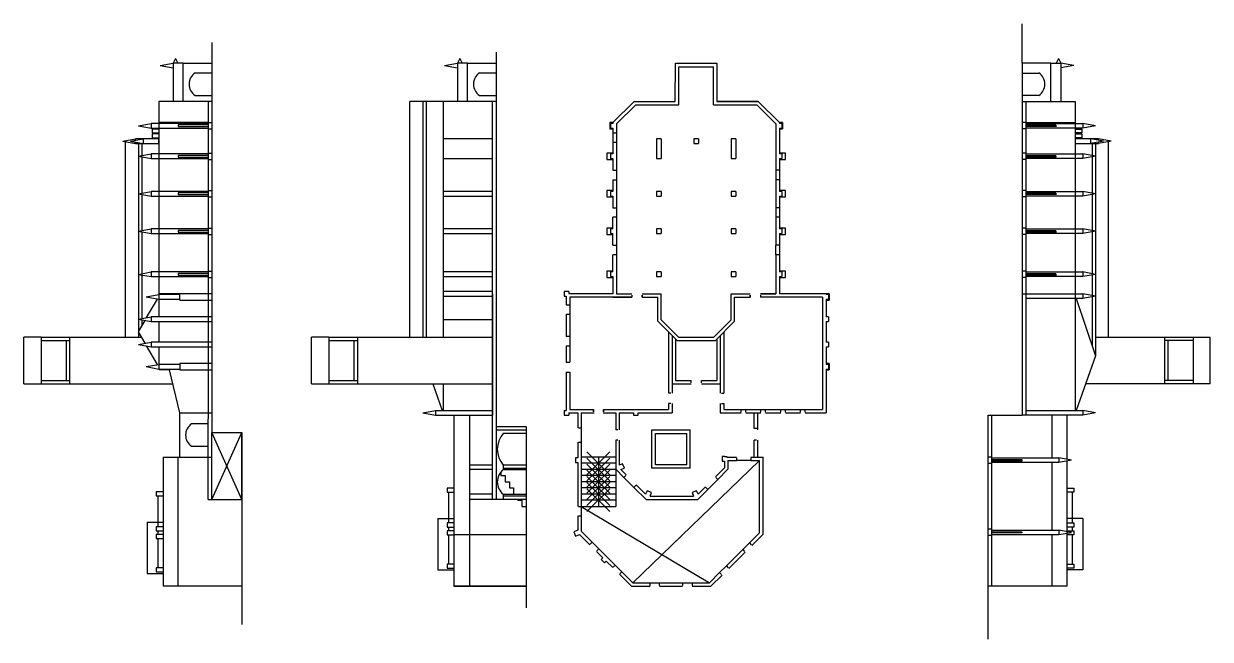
# Model space of a CAD drawing. Header units: millimetres. Extents: x 1971 to 2201, y 2633 to 3071.
# Drawn here: x 2044.6 to 2148, y 2867.6 to 2921.2 of the extents above; entities that cross this region are included whole.
import ezdxf

# ---------------------------------------------------------------- set-up
doc = ezdxf.new("R2010")
doc.units = ezdxf.units.MM
doc.header["$PDMODE"] = 3
doc.layers.add('PrimerPlano', color=160, linetype='Continuous')
doc.layers.add('SegundoPlano', color=254, linetype='Continuous')

msp = doc.modelspace()

# ---------------------------------------------------------------- linework, layer by layer
at = {"layer": 'PrimerPlano'}
for p, q in [((2131.6, 2917.75), (2131.6, 2921.19)), ((2061.01, 2919.55), (2061.01, 2885.56)), ((2085.77, 2918.72), (2085.77, 2886.1)), ((2101.38, 2914.42), (2101.4, 2917.75)), ((2101.4, 2917.75), (2105, 2917.75)), ((2101.69, 2914.12), (2101.69, 2917.44)), ((2101.69, 2917.44), (2104.72, 2917.44)), ((2104.72, 2914.12), (2104.72, 2917.44)), ((2105, 2917.75), (2105, 2914.42)), ((2131.6, 2917.75), (2131.6, 2914.4)), ((2095.95, 2912.57), (2097.8, 2914.42)), ((2096.26, 2912.45), (2097.93, 2914.12)), ((2097.8, 2914.42), (2101.38, 2914.42)), ((2097.8, 2914.42), (2101.38, 2914.42)), ((2097.93, 2914.12), (2101.69, 2914.12)), ((2104.72, 2914.12), (2108.47, 2914.12)), ((2108.6, 2914.42), (2105, 2914.42)), ((2105.02, 2914.42), (2108.6, 2914.42)), ((2110.15, 2912.45), (2108.47, 2914.12)), ((2110.45, 2912.57), (2108.6, 2914.42)), ((2131.6, 2914.4), (2131.6, 2887.07)), ((2095.68, 2912.57), (2095.68, 2912.03)), ((2095.95, 2912.57), (2095.68, 2912.57)), ((2095.68, 2912.03), (2095.95, 2912.03)), ((2095.75, 2912.5), (2095.75, 2912.09)), ((2095.95, 2912.5), (2095.75, 2912.5)), ((2095.75, 2912.09), (2095.95, 2912.09)), ((2095.95, 2912.57), (2095.95, 2912.5)), ((2095.95, 2912.09), (2095.95, 2909.85)), ((2096.26, 2912.45), (2096.26, 2911.69)), ((2110.15, 2912.45), (2110.15, 2908.42)), ((2110.45, 2912.57), (2110.45, 2912.5)), ((2110.72, 2912.57), (2110.45, 2912.57)), ((2110.66, 2912.5), (2110.45, 2912.5)), ((2110.45, 2912.09), (2110.45, 2909.85)), ((2110.45, 2912.09), (2110.66, 2912.09)), ((2110.45, 2912.03), (2110.72, 2912.03)), ((2110.66, 2912.5), (2110.66, 2912.09)), ((2110.72, 2912.57), (2110.72, 2912.03)), ((2095.95, 2911.69), (2096.26, 2911.69)), ((2099.75, 2911.16), (2099.75, 2909.44)), ((2100.16, 2911.16), (2099.75, 2911.16)), ((2100.16, 2911.16), (2100.16, 2909.44)), ((2103, 2911.16), (2103, 2910.74)), ((2103.41, 2911.16), (2103, 2911.16)), ((2103.41, 2911.16), (2103.41, 2910.74)), ((2106.25, 2911.16), (2106.25, 2909.44)), ((2106.66, 2911.16), (2106.25, 2911.16)), ((2106.66, 2911.16), (2106.66, 2909.44)), ((2095.95, 2910.87), (2096.26, 2910.87)), ((2096.26, 2910.87), (2096.26, 2908.42)), ((2103, 2910.74), (2103.41, 2910.74)), ((2095.41, 2909.92), (2095.41, 2909.37)), ((2095.95, 2909.92), (2095.41, 2909.92)), ((2095.41, 2909.37), (2095.95, 2909.37)), ((2095.75, 2909.85), (2095.75, 2909.44)), ((2095.95, 2909.85), (2095.75, 2909.85)), ((2095.75, 2909.44), (2095.95, 2909.44)), ((2095.95, 2909.44), (2095.95, 2908.42)), ((2099.75, 2909.44), (2100.16, 2909.44)), ((2106.25, 2909.44), (2106.66, 2909.44)), ((2110.99, 2909.92), (2110.45, 2909.92)), ((2110.66, 2909.85), (2110.45, 2909.85)), ((2110.45, 2909.44), (2110.45, 2906.58)), ((2110.45, 2909.44), (2110.66, 2909.44)), ((2110.45, 2909.37), (2110.99, 2909.37)), ((2110.66, 2909.85), (2110.66, 2909.44)), ((2110.99, 2909.37), (2110.99, 2909.92)), ((2095.95, 2908.42), (2096.26, 2908.42)), ((2110.45, 2908.42), (2110.15, 2908.42)), ((2095.95, 2907.6), (2095.95, 2906.58)), ((2095.95, 2907.6), (2096.26, 2907.6)), ((2096.26, 2907.6), (2096.26, 2905.15)), ((2110.15, 2907.6), (2110.15, 2905.15)), ((2110.45, 2907.6), (2110.15, 2907.6)), ((2095.41, 2906.65), (2095.41, 2906.1)), ((2095.95, 2906.65), (2095.41, 2906.65)), ((2095.41, 2906.1), (2095.95, 2906.1)), ((2095.75, 2906.58), (2095.75, 2906.17)), ((2095.95, 2906.58), (2095.75, 2906.58)), ((2095.75, 2906.17), (2095.95, 2906.17)), ((2095.95, 2906.17), (2095.95, 2905.36)), ((2099.75, 2906.58), (2099.75, 2906.17)), ((2100.16, 2906.58), (2099.75, 2906.58)), ((2099.75, 2906.17), (2100.16, 2906.17)), ((2100.16, 2906.58), (2100.16, 2906.17)), ((2106.25, 2906.58), (2106.25, 2906.17)), ((2106.66, 2906.58), (2106.25, 2906.58)), ((2106.25, 2906.17), (2106.66, 2906.17)), ((2106.66, 2906.58), (2106.66, 2906.17)), ((2110.99, 2906.65), (2110.45, 2906.65)), ((2110.66, 2906.58), (2110.45, 2906.58)), ((2110.45, 2906.17), (2110.66, 2906.17)), ((2110.45, 2906.17), (2110.45, 2903.31)), ((2110.45, 2906.1), (2110.99, 2906.1)), ((2110.66, 2906.58), (2110.66, 2906.17)), ((2110.99, 2906.1), (2110.99, 2906.65)), ((2095.95, 2905.36), (2095.95, 2905.15)), ((2095.95, 2905.15), (2096.26, 2905.15)), ((2096.26, 2905.36), (2096.26, 2905.36)), ((2110.45, 2905.15), (2110.15, 2905.15)), ((2096.26, 2904.33), (2095.95, 2904.33)), ((2095.95, 2903.31), (2095.95, 2904.33)), ((2096.26, 2904.33), (2096.26, 2901.88)), ((2110.15, 2904.33), (2110.15, 2901.88)), ((2110.45, 2904.33), (2110.15, 2904.33)), ((2095.41, 2903.37), (2095.41, 2902.83)), ((2095.95, 2903.37), (2095.41, 2903.37)), ((2095.41, 2902.83), (2095.95, 2902.83)), ((2095.75, 2903.31), (2095.75, 2902.9)), ((2095.95, 2903.31), (2095.75, 2903.31)), ((2095.75, 2902.9), (2095.95, 2902.9)), ((2095.95, 2901.88), (2095.95, 2902.9)), ((2099.75, 2903.31), (2099.75, 2902.9)), ((2100.16, 2903.31), (2099.75, 2903.31)), ((2099.75, 2902.9), (2100.16, 2902.9)), ((2100.16, 2903.31), (2100.16, 2902.9)), ((2106.25, 2903.31), (2106.25, 2902.9)), ((2106.66, 2903.31), (2106.25, 2903.31)), ((2106.25, 2902.9), (2106.66, 2902.9)), ((2106.66, 2903.31), (2106.66, 2902.9)), ((2110.99, 2903.37), (2110.45, 2903.37)), ((2110.66, 2903.31), (2110.45, 2903.31)), ((2110.45, 2902.9), (2110.45, 2899.56)), ((2110.45, 2902.9), (2110.66, 2902.9)), ((2110.45, 2902.83), (2110.99, 2902.83)), ((2110.66, 2903.31), (2110.66, 2902.9)), ((2110.99, 2902.83), (2110.99, 2903.37)), ((2095.95, 2901.88), (2096.26, 2901.88)), ((2110.45, 2901.88), (2110.15, 2901.88)), ((2096.26, 2901.05), (2095.95, 2901.05)), ((2095.95, 2899.56), (2095.95, 2901.05)), ((2096.26, 2901.05), (2096.26, 2897.65)), ((2110.15, 2901.05), (2110.15, 2897.65)), ((2110.45, 2901.05), (2110.15, 2901.05)), ((2095.41, 2899.63), (2095.41, 2899.08)), ((2095.95, 2899.63), (2095.41, 2899.63)), ((2110.99, 2899.63), (2110.45, 2899.63)), ((2110.99, 2899.08), (2110.99, 2899.63)), ((2095.41, 2899.08), (2095.95, 2899.08)), ((2095.75, 2899.56), (2095.75, 2899.15)), ((2095.95, 2899.56), (2095.75, 2899.56)), ((2095.75, 2899.15), (2095.95, 2899.15)), ((2095.95, 2899.15), (2095.95, 2897.65)), ((2099.75, 2899.56), (2099.75, 2899.15)), ((2100.16, 2899.56), (2099.75, 2899.56)), ((2099.75, 2899.15), (2100.16, 2899.15)), ((2100.16, 2899.56), (2100.16, 2899.15)), ((2106.25, 2899.56), (2106.25, 2899.15)), ((2106.66, 2899.56), (2106.25, 2899.56)), ((2106.25, 2899.15), (2106.66, 2899.15)), ((2106.66, 2899.56), (2106.66, 2899.15)), ((2110.66, 2899.56), (2110.45, 2899.56)), ((2110.45, 2899.15), (2110.45, 2897.65)), ((2110.45, 2899.15), (2110.66, 2899.15)), ((2110.45, 2899.08), (2110.99, 2899.08)), ((2110.66, 2899.56), (2110.66, 2899.15)), ((2091.69, 2897.86), (2091.69, 2897.45)), ((2092.1, 2897.86), (2091.69, 2897.86)), ((2092.1, 2897.86), (2092.1, 2897.65)), ((2095.95, 2897.65), (2092.1, 2897.65)), ((2096.26, 2897.65), (2097.61, 2897.65)), ((2097.61, 2897.55), (2097.61, 2897.35)), ((2097.61, 2897.55), (2097.61, 2897.35)), ((2098.5, 2897.65), (2100.16, 2897.65)), ((2098.5, 2897.55), (2098.5, 2897.35)), ((2098.5, 2897.35), (2098.5, 2897.55)), ((2100.16, 2895.38), (2100.16, 2897.65)), ((2106.25, 2897.65), (2107.9, 2897.65)), ((2106.25, 2895.38), (2106.25, 2897.65)), ((2107.9, 2897.55), (2107.9, 2897.35)), ((2107.9, 2897.35), (2107.9, 2897.55)), ((2108.79, 2897.65), (2110.15, 2897.65)), ((2110.15, 2897.65), (2108.79, 2897.65)), ((2108.79, 2897.55), (2108.79, 2897.35)), ((2108.79, 2897.55), (2108.79, 2897.35)), ((2114.51, 2897.65), (2110.45, 2897.65)), ((2114.51, 2897.65), (2114.51, 2897.59)), ((2114.78, 2897.65), (2114.51, 2897.65)), ((2114.72, 2897.59), (2114.51, 2897.59)), ((2114.72, 2897.59), (2114.72, 2897.18)), ((2114.78, 2897.65), (2114.78, 2897.11)), ((2091.69, 2897.45), (2091.89, 2897.45)), ((2091.89, 2897.45), (2091.89, 2896.7)), ((2091.89, 2897.45), (2091.89, 2897.24)), ((2091.89, 2896.7), (2092.19, 2896.7)), ((2097.61, 2897.35), (2092.19, 2897.35)), ((2092.19, 2897.35), (2092.19, 2896.7)), ((2095.95, 2897.35), (2097.61, 2897.35)), ((2098.5, 2897.35), (2099.86, 2897.35)), ((2099.86, 2895.26), (2099.86, 2897.35)), ((2106.55, 2897.35), (2107.9, 2897.35)), ((2106.55, 2895.26), (2106.55, 2897.35)), ((2114.21, 2897.35), (2108.79, 2897.35)), ((2114.21, 2897.35), (2114.21, 2887.58)), ((2114.51, 2897.18), (2114.51, 2895.65)), ((2114.51, 2897.18), (2114.72, 2897.18)), ((2114.51, 2897.11), (2114.78, 2897.11)), ((2091.89, 2895.88), (2091.89, 2893.94)), ((2091.89, 2895.88), (2092.19, 2895.88)), ((2092.19, 2895.88), (2092.19, 2893.94)), ((2114.72, 2895.65), (2114.51, 2895.65)), ((2114.72, 2895.65), (2114.72, 2895.24)), ((2101.53, 2893.58), (2099.86, 2895.26)), ((2101.65, 2893.88), (2100.16, 2895.38)), ((2104.75, 2893.88), (2106.25, 2895.38)), ((2104.88, 2893.58), (2106.55, 2895.26)), ((2114.51, 2895.24), (2114.51, 2893.45)), ((2114.51, 2895.24), (2114.72, 2895.24)), ((2092.19, 2893.94), (2091.89, 2893.94)), ((2100.8, 2894.31), (2100.8, 2888.99)), ((2101.1, 2894.01), (2101.1, 2888.99)), ((2101.4, 2893.71), (2101.4, 2890.11)), ((2101.53, 2893.58), (2104.88, 2893.58)), ((2101.65, 2893.88), (2104.75, 2893.88)), ((2105, 2893.71), (2105, 2890.11)), ((2105.3, 2894.01), (2105.3, 2888.99)), ((2105.6, 2894.31), (2105.6, 2888.99)), ((2114.72, 2893.45), (2114.51, 2893.45)), ((2114.72, 2893.45), (2114.72, 2893.03)), ((2091.89, 2893.11), (2091.89, 2891.71)), ((2091.89, 2893.11), (2092.19, 2893.11)), ((2092.19, 2893.11), (2092.19, 2891.71)), ((2114.51, 2893.03), (2114.51, 2891.51)), ((2114.51, 2893.03), (2114.72, 2893.03)), ((2091.89, 2891.71), (2092.19, 2891.71)), ((2114.78, 2891.58), (2114.51, 2891.58)), ((2114.72, 2891.51), (2114.51, 2891.51)), ((2114.72, 2891.51), (2114.72, 2891.1)), ((2114.78, 2891.58), (2114.78, 2891.03)), ((2091.89, 2890.82), (2091.89, 2887.49)), ((2091.89, 2890.82), (2092.19, 2890.82)), ((2092.19, 2890.82), (2092.19, 2887.58)), ((2114.51, 2891.1), (2114.51, 2887.28)), ((2114.51, 2891.1), (2114.72, 2891.1)), ((2114.51, 2891.03), (2114.78, 2891.03)), ((2101.1, 2889.81), (2102.76, 2889.81)), ((2101.4, 2890.11), (2102.76, 2890.11)), ((2102.76, 2889.91), (2102.76, 2890.11)), ((2103.65, 2890.11), (2105, 2890.11)), ((2103.65, 2889.91), (2103.65, 2890.11)), ((2103.65, 2889.81), (2105.3, 2889.81)), ((2101, 2888.99), (2100.8, 2888.99)), ((2105.4, 2888.99), (2105.6, 2888.99)), ((2091.69, 2887.49), (2091.89, 2887.49)), ((2091.69, 2887.49), (2091.69, 2887.07)), ((2092.1, 2887.28), (2092.89, 2887.28)), ((2092.1, 2887.28), (2092.1, 2887.07)), ((2092.19, 2887.58), (2094.25, 2887.58)), ((2092.19, 2887.58), (2094.25, 2887.58)), ((2092.89, 2887.28), (2092.89, 2885.97)), ((2093.19, 2887.28), (2093.19, 2885.97)), ((2093.19, 2887.28), (2094.31, 2887.28)), ((2094.25, 2887.58), (2094.25, 2887.38)), ((2094.25, 2887.38), (2094.25, 2887.58)), ((2095.1, 2887.28), (2096.19, 2887.28)), ((2095.14, 2887.58), (2099.78, 2887.58)), ((2095.14, 2887.58), (2095.14, 2887.38)), ((2095.14, 2887.58), (2100.8, 2887.58)), ((2095.14, 2887.38), (2095.14, 2887.58)), ((2096.19, 2887.28), (2096.19, 2885.8)), ((2096.49, 2887.28), (2096.49, 2885.8)), ((2096.49, 2887.28), (2097.73, 2887.28)), ((2097.73, 2887.28), (2097.73, 2887.07)), ((2098.14, 2887.07), (2098.14, 2887.28)), ((2098.14, 2887.28), (2101.1, 2887.28)), ((2099.78, 2887.58), (2100.8, 2887.58)), ((2100.8, 2888.1), (2100.8, 2887.58)), ((2101, 2888.1), (2100.8, 2888.1)), ((2101.1, 2888.1), (2101.1, 2887.28)), ((2105.3, 2888.1), (2105.3, 2887.28)), ((2105.3, 2887.28), (2107.12, 2887.28)), ((2105.3, 2887.28), (2107.12, 2887.28)), ((2105.4, 2888.1), (2105.6, 2888.1)), ((2105.6, 2888.1), (2105.6, 2887.58)), ((2105.6, 2887.58), (2107.12, 2887.58)), ((2105.6, 2887.58), (2107.12, 2887.58)), ((2107.12, 2887.35), (2107.12, 2887.58)), ((2107.53, 2887.58), (2108.84, 2887.58)), ((2107.53, 2887.35), (2107.53, 2887.58)), ((2107.53, 2887.58), (2108.84, 2887.58)), ((2107.53, 2887.28), (2108.84, 2887.28)), ((2107.53, 2887.28), (2108.72, 2887.28)), ((2108.26, 2885.93), (2108.26, 2887.28)), ((2108.56, 2885.8), (2108.56, 2887.28)), ((2108.84, 2887.35), (2108.84, 2887.58)), ((2109.25, 2887.58), (2110.56, 2887.58)), ((2109.25, 2887.35), (2109.25, 2887.58)), ((2109.25, 2887.28), (2110.56, 2887.28)), ((2110.56, 2887.35), (2110.56, 2887.58)), ((2110.97, 2887.58), (2112.28, 2887.58)), ((2110.97, 2887.35), (2110.97, 2887.58)), ((2110.97, 2887.28), (2112.28, 2887.28)), ((2112.28, 2887.35), (2112.28, 2887.58)), ((2112.69, 2887.58), (2114.21, 2887.58)), ((2112.69, 2887.35), (2112.69, 2887.58)), ((2112.69, 2887.28), (2114.51, 2887.28)), ((2091.69, 2887.07), (2092.1, 2887.07)), ((2097.73, 2887.07), (2098.14, 2887.07)), ((2128.62, 2867.56), (2128.62, 2887.07)), ((2128.62, 2887.07), (2131.6, 2887.07)), ((2061.01, 2885.56), (2063.64, 2885.56)), ((2063.64, 2885.56), (2063.64, 2868.84)), ((2085.77, 2886.1), (2088.4, 2886.1)), ((2088.4, 2886.1), (2088.4, 2870.3)), ((2092.96, 2885.97), (2093.19, 2885.97)), ((2096.39, 2885.8), (2096.19, 2885.8)), ((2099.35, 2882.46), (2099.35, 2885.8)), ((2099.35, 2885.8), (2102.68, 2885.8)), ((2099.65, 2882.77), (2099.65, 2885.49)), ((2099.65, 2885.49), (2102.38, 2885.49)), ((2102.38, 2882.77), (2102.38, 2885.49)), ((2102.68, 2882.46), (2102.68, 2885.8)), ((2108.56, 2885.93), (2108.26, 2885.93)), ((2092.89, 2884.74), (2092.89, 2883.36)), ((2092.96, 2884.74), (2093.19, 2884.74)), ((2093.19, 2884.74), (2093.19, 2879.14)), ((2096.19, 2884.91), (2096.19, 2882.37)), ((2096.39, 2884.91), (2096.19, 2884.91)), ((2096.49, 2884.91), (2096.49, 2882.72)), ((2108.26, 2883.42), (2108.26, 2884.91)), ((2108.46, 2884.91), (2108.26, 2884.91)), ((2108.56, 2883.42), (2108.56, 2884.91)), ((2092.68, 2883.36), (2092.68, 2882.95)), ((2092.89, 2883.36), (2092.68, 2883.36)), ((2105.46, 2883.48), (2105.46, 2883.07)), ((2105.66, 2883.48), (2105.46, 2883.48)), ((2105.46, 2883.07), (2105.66, 2883.07)), ((2105.66, 2883.48), (2105.87, 2883.48)), ((2105.66, 2883.07), (2105.66, 2882.5)), ((2105.87, 2883.48), (2105.87, 2883.42)), ((2105.87, 2883.42), (2106.72, 2883.42)), ((2105.96, 2883.12), (2105.96, 2882.37)), ((2105.96, 2883.12), (2106.72, 2883.12)), ((2106.72, 2883.36), (2106.72, 2883.12)), ((2107.96, 2883.42), (2109.02, 2883.42)), ((2107.96, 2883.36), (2107.96, 2883.12)), ((2107.96, 2883.12), (2108.72, 2883.12)), ((2108.72, 2876.84), (2108.72, 2883.12)), ((2109.02, 2876.72), (2109.02, 2883.42)), ((2092.68, 2882.95), (2092.89, 2882.95)), ((2092.89, 2882.95), (2092.89, 2879.14)), ((2096.19, 2882.37), (2096.9, 2881.66)), ((2096.79, 2882.84), (2096.49, 2882.72)), ((2096.65, 2882.34), (2096.95, 2882.46)), ((2097.11, 2881.88), (2096.65, 2882.34)), ((2096.95, 2882.46), (2096.79, 2882.84)), ((2102.68, 2882.46), (2099.35, 2882.46)), ((2102.38, 2882.77), (2099.65, 2882.77)), ((2104.87, 2881.7), (2105.66, 2882.5)), ((2105.96, 2882.37), (2105.08, 2881.49)), ((2097.06, 2881.83), (2096.9, 2881.66)), ((2098.8, 2880.19), (2097.98, 2881.01)), ((2104.92, 2881.66), (2105.08, 2881.49)), ((2097.94, 2880.96), (2097.77, 2880.79)), ((2097.77, 2880.79), (2098.83, 2879.73)), ((2098.92, 2880.5), (2098.8, 2880.19)), ((2099.3, 2880.34), (2098.92, 2880.5)), ((2099.18, 2880.04), (2099.3, 2880.34)), ((2099.18, 2880.04), (2102.98, 2880.04)), ((2103.23, 2880.5), (2102.85, 2880.34)), ((2102.85, 2880.34), (2102.98, 2880.04)), ((2103.36, 2880.19), (2103.23, 2880.5)), ((2104.21, 2880.62), (2103.33, 2879.73)), ((2103.36, 2880.19), (2104, 2880.83)), ((2104.04, 2880.78), (2104.21, 2880.62)), ((2092.96, 2879.14), (2093.19, 2879.14)), ((2098.83, 2879.73), (2103.33, 2879.73)), ((2092.89, 2878.32), (2092.89, 2877.06)), ((2092.96, 2878.32), (2093.19, 2878.32)), ((2093.19, 2878.32), (2093.19, 2876.97)), ((2092.89, 2877.06), (2092.54, 2876.92)), ((2092.54, 2876.92), (2092.69, 2876.54)), ((2093.19, 2876.97), (2094.14, 2876.01)), ((2092.69, 2876.54), (2093.05, 2876.68)), ((2093.93, 2875.8), (2093.05, 2876.68)), ((2093.98, 2875.85), (2094.14, 2876.01)), ((2107.83, 2875.95), (2108.72, 2876.84)), ((2107.83, 2875.95), (2108, 2875.79)), ((2109.02, 2876.72), (2108.04, 2875.74)), ((2095.08, 2874.65), (2094.51, 2875.22)), ((2094.56, 2875.27), (2094.72, 2875.43)), ((2094.72, 2875.43), (2096.15, 2874.01)), ((2105.83, 2873.95), (2107.25, 2875.37)), ((2107.46, 2875.16), (2106.04, 2873.73)), ((2107.25, 2875.37), (2107.41, 2875.2)), ((2095.08, 2874.65), (2094.93, 2874.51)), ((2095.22, 2874.22), (2094.93, 2874.51)), ((2095.22, 2874.22), (2095.37, 2874.36)), ((2095.93, 2873.8), (2095.37, 2874.36)), ((2095.98, 2873.84), (2096.15, 2874.01)), ((2105.83, 2873.95), (2105.99, 2873.78)), ((2097.56, 2872.18), (2096.52, 2873.22)), ((2096.56, 2873.26), (2096.73, 2873.43)), ((2096.73, 2873.43), (2097.68, 2872.48)), ((2104.36, 2872.48), (2105.24, 2873.37)), ((2105.46, 2873.15), (2104.48, 2872.18)), ((2105.24, 2873.37), (2105.41, 2873.2)), ((2097.56, 2872.18), (2099.19, 2872.18)), ((2097.68, 2872.48), (2099.19, 2872.48)), ((2099.19, 2872.24), (2099.19, 2872.48)), ((2100.01, 2872.48), (2102.02, 2872.48)), ((2100.01, 2872.24), (2100.01, 2872.48)), ((2100.01, 2872.18), (2102.02, 2872.18)), ((2102.02, 2872.48), (2102.02, 2872.24)), ((2102.84, 2872.48), (2104.36, 2872.48)), ((2102.84, 2872.48), (2102.84, 2872.24)), ((2102.84, 2872.18), (2104.48, 2872.18))]:
    msp.add_line(p, q, dxfattribs=at)
at = {"layer": 'SegundoPlano'}
for p, q in [((2056.53, 2917.54), (2057.64, 2917.75)), ((2056.53, 2917.54), (2057.64, 2917.33)), ((2057.84, 2918.16), (2057.64, 2917.75)), ((2058.52, 2917.75), (2057.64, 2917.75)), ((2057.64, 2917.75), (2057.64, 2914.42)), ((2058.05, 2917.75), (2057.64, 2917.75)), ((2057.84, 2918.16), (2058.05, 2917.75)), ((2058.52, 2914.42), (2058.52, 2917.75)), ((2058.52, 2917.75), (2061.01, 2917.75)), ((2081.29, 2917.54), (2082.4, 2917.75)), ((2081.29, 2917.54), (2082.4, 2917.33)), ((2082.61, 2918.16), (2082.4, 2917.75)), ((2083.28, 2917.75), (2082.4, 2917.75)), ((2082.4, 2917.75), (2082.4, 2914.42)), ((2082.81, 2917.75), (2082.4, 2917.75)), ((2082.61, 2918.16), (2082.81, 2917.75)), ((2083.28, 2914.42), (2083.28, 2917.75)), ((2083.28, 2917.75), (2085.77, 2917.75)), ((2134.09, 2917.75), (2131.6, 2917.75)), ((2134.09, 2914.42), (2134.09, 2917.75)), ((2134.09, 2917.75), (2134.97, 2917.75)), ((2134.76, 2918.16), (2134.56, 2917.75)), ((2134.56, 2917.75), (2134.97, 2917.75)), ((2134.76, 2918.16), (2134.97, 2917.75)), ((2134.97, 2917.75), (2134.97, 2914.42)), ((2136.08, 2917.54), (2134.97, 2917.75)), ((2136.08, 2917.54), (2134.97, 2917.33)), ((2061.01, 2916.89), (2059.56, 2916.89)), ((2085.77, 2916.89), (2084.33, 2916.89)), ((2131.6, 2916.89), (2133.04, 2916.89)), ((2056.4, 2914.42), (2056.4, 2897.59)), ((2061.01, 2914.42), (2056.4, 2914.42)), ((2059.56, 2914.94), (2061.01, 2914.94)), ((2060.71, 2914.42), (2060.71, 2897.33)), ((2078.27, 2893.88), (2078.27, 2914.42)), ((2085.77, 2914.42), (2078.27, 2914.42)), ((2079.38, 2914.42), (2079.38, 2893.88)), ((2079.68, 2914.42), (2079.68, 2893.88)), ((2081.16, 2914.42), (2081.16, 2893.88)), ((2084.33, 2914.94), (2085.77, 2914.94)), ((2085.47, 2879.73), (2085.47, 2914.42)), ((2133.04, 2914.94), (2131.6, 2914.94)), ((2131.6, 2914.42), (2136.21, 2914.42)), ((2131.9, 2914.42), (2131.9, 2897.33)), ((2136.21, 2914.42), (2136.21, 2912.55)), ((2054.62, 2912.3), (2055.72, 2912.5)), ((2054.62, 2912.3), (2055.72, 2912.09)), ((2055.72, 2912.5), (2055.72, 2912.09)), ((2060.71, 2912.5), (2055.72, 2912.5)), ((2055.72, 2912.09), (2060.71, 2912.09)), ((2056.4, 2912.01), (2055.82, 2912.01)), ((2055.82, 2912.01), (2055.82, 2911.67)), ((2060.71, 2912.57), (2056.4, 2912.57)), ((2056.4, 2912.55), (2056.4, 2897.59)), ((2060.71, 2912.37), (2058.08, 2912.37)), ((2058.08, 2912.37), (2058.08, 2912.23)), ((2058.08, 2912.23), (2060.71, 2912.23)), ((2060.71, 2912.57), (2061.01, 2912.57)), ((2060.71, 2912.03), (2061.01, 2912.03)), ((2131.9, 2912.57), (2131.6, 2912.57)), ((2131.9, 2912.03), (2131.6, 2912.03)), ((2131.9, 2912.57), (2136.21, 2912.57)), ((2131.9, 2912.5), (2136.88, 2912.5)), ((2131.9, 2912.37), (2134.53, 2912.37)), ((2134.53, 2912.23), (2131.9, 2912.23)), ((2136.88, 2912.09), (2131.9, 2912.09)), ((2134.53, 2912.35), (2134.53, 2912.2)), ((2136.21, 2912.55), (2136.21, 2897.33)), ((2136.21, 2912.55), (2136.21, 2897.24)), ((2136.21, 2912.01), (2136.79, 2912.01)), ((2136.79, 2912.01), (2136.79, 2911.67)), ((2136.88, 2912.5), (2136.88, 2912.09)), ((2137.99, 2912.3), (2136.88, 2912.5)), ((2137.99, 2912.3), (2136.88, 2912.09)), ((2053.26, 2910.95), (2054.37, 2911.16)), ((2053.94, 2910.95), (2055.05, 2911.16)), ((2056.4, 2911.16), (2054.37, 2911.16)), ((2054.37, 2911.03), (2054.37, 2911.16)), ((2055.05, 2911.16), (2055.05, 2910.74)), ((2055.82, 2911.67), (2056.4, 2911.67)), ((2056.4, 2911.59), (2055.82, 2911.59)), ((2055.82, 2911.59), (2055.82, 2911.24)), ((2055.82, 2911.24), (2056.4, 2911.24)), ((2055.94, 2911.67), (2055.94, 2911.59)), ((2056.4, 2910.74), (2056.4, 2911.16)), ((2085.47, 2911.16), (2081.16, 2911.16)), ((2096.26, 2911.69), (2096.26, 2910.87)), ((2136.79, 2911.67), (2136.21, 2911.67)), ((2136.21, 2911.59), (2136.79, 2911.59)), ((2136.79, 2911.24), (2136.21, 2911.24)), ((2138.24, 2911.16), (2136.21, 2911.16)), ((2136.21, 2911.16), (2136.21, 2910.74)), ((2136.66, 2911.67), (2136.66, 2911.59)), ((2136.79, 2911.59), (2136.79, 2911.24)), ((2137.56, 2910.74), (2137.56, 2911.16)), ((2138.67, 2910.95), (2137.56, 2911.16)), ((2138.24, 2911.03), (2138.24, 2911.16)), ((2139.35, 2910.95), (2138.24, 2911.16)), ((2053.26, 2910.95), (2054.37, 2910.74)), ((2053.51, 2893.88), (2053.51, 2910.9)), ((2053.94, 2910.95), (2055.05, 2910.74)), ((2054.37, 2910.74), (2054.37, 2910.87)), ((2054.37, 2910.74), (2056.4, 2910.74)), ((2054.62, 2910.74), (2054.62, 2893.88)), ((2054.92, 2910.74), (2054.92, 2909.7)), ((2136.21, 2910.74), (2138.24, 2910.74)), ((2138.67, 2910.95), (2137.56, 2910.74)), ((2137.69, 2910.74), (2137.69, 2909.7)), ((2137.99, 2910.74), (2137.99, 2892.26)), ((2139.35, 2910.95), (2138.24, 2910.74)), ((2138.24, 2910.74), (2138.24, 2910.87)), ((2139.1, 2893.88), (2139.1, 2910.9)), ((2054.62, 2909.65), (2055.72, 2909.85)), ((2054.62, 2909.65), (2055.72, 2909.44)), ((2054.92, 2909.59), (2054.92, 2906.43)), ((2055.72, 2909.85), (2055.72, 2909.44)), ((2060.71, 2909.85), (2055.72, 2909.85)), ((2055.72, 2909.44), (2060.71, 2909.44)), ((2060.71, 2909.72), (2058.08, 2909.72)), ((2058.08, 2909.72), (2058.08, 2909.57)), ((2058.08, 2909.57), (2060.71, 2909.57)), ((2060.71, 2909.92), (2061.01, 2909.92)), ((2060.71, 2909.37), (2061.01, 2909.37)), ((2081.16, 2909.44), (2085.47, 2909.44)), ((2131.9, 2909.92), (2131.6, 2909.92)), ((2131.6, 2909.9), (2131.6, 2909.35)), ((2131.9, 2909.37), (2131.6, 2909.37)), ((2131.9, 2909.85), (2136.88, 2909.85)), ((2131.9, 2909.72), (2134.53, 2909.72)), ((2134.53, 2909.57), (2131.9, 2909.57)), ((2136.88, 2909.44), (2131.9, 2909.44)), ((2134.53, 2909.69), (2134.53, 2909.55)), ((2136.88, 2909.85), (2136.88, 2909.44)), ((2137.99, 2909.65), (2136.88, 2909.85)), ((2137.99, 2909.65), (2136.88, 2909.44)), ((2137.69, 2909.57), (2137.69, 2906.43)), ((2096.26, 2908.42), (2096.26, 2907.6)), ((2110.15, 2908.42), (2110.15, 2907.6)), ((2054.62, 2906.37), (2055.72, 2906.58)), ((2054.62, 2906.37), (2055.72, 2906.17)), ((2054.92, 2906.32), (2054.92, 2903.16)), ((2055.72, 2906.58), (2055.72, 2906.17)), ((2060.71, 2906.58), (2055.72, 2906.58)), ((2055.72, 2906.17), (2060.71, 2906.17)), ((2060.71, 2906.44), (2058.08, 2906.44)), ((2058.08, 2906.44), (2058.08, 2906.3)), ((2058.08, 2906.3), (2060.71, 2906.3)), ((2060.71, 2906.65), (2061.01, 2906.65)), ((2060.71, 2906.1), (2061.01, 2906.1)), ((2085.47, 2906.58), (2081.16, 2906.58)), ((2081.16, 2906.17), (2085.47, 2906.17)), ((2131.9, 2906.65), (2131.6, 2906.65)), ((2131.6, 2906.62), (2131.6, 2906.08)), ((2131.6, 2906.56), (2131.6, 2906.15)), ((2131.9, 2906.1), (2131.6, 2906.1)), ((2131.9, 2906.58), (2136.88, 2906.58)), ((2131.9, 2906.44), (2134.53, 2906.44)), ((2134.53, 2906.3), (2131.9, 2906.3)), ((2136.88, 2906.17), (2131.9, 2906.17)), ((2134.53, 2906.42), (2134.53, 2906.28)), ((2136.88, 2906.58), (2136.88, 2906.17)), ((2137.99, 2906.37), (2136.88, 2906.58)), ((2137.99, 2906.37), (2136.88, 2906.17)), ((2137.69, 2906.3), (2137.69, 2903.16)), ((2060.71, 2905.34), (2060.71, 2905.34)), ((2096.26, 2905.15), (2096.26, 2904.33)), ((2110.15, 2905.15), (2110.15, 2904.33)), ((2131.9, 2905.34), (2131.9, 2905.34)), ((2054.62, 2903.1), (2055.72, 2903.31)), ((2054.62, 2903.1), (2055.72, 2902.9)), ((2054.92, 2903.05), (2054.92, 2899.41)), ((2055.72, 2903.31), (2055.72, 2902.9)), ((2060.71, 2903.31), (2055.72, 2903.31)), ((2055.72, 2902.9), (2060.71, 2902.9)), ((2060.71, 2903.17), (2058.08, 2903.17)), ((2058.08, 2903.17), (2058.08, 2903.03)), ((2058.08, 2903.03), (2060.71, 2903.03)), ((2060.71, 2903.37), (2061.01, 2903.37)), ((2060.71, 2902.83), (2061.01, 2902.83)), ((2085.47, 2903.31), (2081.16, 2903.31)), ((2081.16, 2902.9), (2085.47, 2902.9)), ((2131.9, 2903.37), (2131.6, 2903.37)), ((2131.6, 2903.28), (2131.6, 2902.87)), ((2131.9, 2902.83), (2131.6, 2902.83)), ((2131.9, 2903.31), (2136.88, 2903.31)), ((2131.9, 2903.17), (2134.53, 2903.17)), ((2134.53, 2903.03), (2131.9, 2903.03)), ((2136.88, 2902.9), (2131.9, 2902.9)), ((2134.53, 2903.15), (2134.53, 2903.01)), ((2136.88, 2903.31), (2136.88, 2902.9)), ((2137.99, 2903.1), (2136.88, 2903.31)), ((2137.99, 2903.1), (2136.88, 2902.9)), ((2137.69, 2903.02), (2137.69, 2899.41)), ((2096.26, 2901.88), (2096.26, 2901.05)), ((2110.15, 2901.05), (2110.15, 2901.88)), ((2060.71, 2899.63), (2061.01, 2899.63)), ((2131.9, 2899.63), (2131.6, 2899.63)), ((2054.62, 2899.35), (2055.72, 2899.56)), ((2054.62, 2899.35), (2055.72, 2899.15)), ((2054.92, 2899.3), (2054.92, 2895.5)), ((2055.72, 2899.56), (2055.72, 2899.15)), ((2060.71, 2899.56), (2055.72, 2899.56)), ((2055.72, 2899.15), (2060.71, 2899.15)), ((2060.71, 2899.43), (2058.08, 2899.43)), ((2058.08, 2899.43), (2058.08, 2899.28)), ((2058.08, 2899.28), (2060.71, 2899.28)), ((2060.71, 2899.08), (2061.01, 2899.08)), ((2085.47, 2899.56), (2081.16, 2899.56)), ((2081.16, 2899.15), (2085.47, 2899.15)), ((2131.6, 2899.54), (2131.6, 2899.13)), ((2131.9, 2899.08), (2131.6, 2899.08)), ((2131.9, 2899.56), (2136.88, 2899.56)), ((2131.9, 2899.43), (2134.53, 2899.43)), ((2134.53, 2899.28), (2131.9, 2899.28)), ((2136.88, 2899.15), (2131.9, 2899.15)), ((2134.53, 2899.4), (2134.53, 2899.26)), ((2136.88, 2899.56), (2136.88, 2899.15)), ((2137.99, 2899.35), (2136.88, 2899.56)), ((2137.99, 2899.35), (2136.88, 2899.15)), ((2137.69, 2899.28), (2137.69, 2897.5)), ((2055.29, 2897.38), (2056.4, 2897.59)), ((2061.01, 2897.65), (2056.4, 2897.65)), ((2056.47, 2897.65), (2056.4, 2897.59)), ((2056.4, 2897.59), (2056.4, 2895.65)), ((2058.22, 2897.59), (2056.4, 2897.59)), ((2056.4, 2897.59), (2056.4, 2897.18)), ((2058.22, 2897.11), (2058.22, 2897.65)), ((2085.47, 2897.86), (2081.16, 2897.86)), ((2085.47, 2897.65), (2085.47, 2887.07)), ((2131.6, 2897.65), (2136.21, 2897.65)), ((2131.6, 2897.65), (2136.88, 2897.65)), ((2131.9, 2897.65), (2131.9, 2887.07)), ((2136.88, 2897.65), (2136.88, 2897.24)), ((2137.99, 2897.45), (2136.88, 2897.65)), ((2136.88, 2897.65), (2136.88, 2897.24)), ((2055.29, 2897.38), (2056.4, 2897.18)), ((2055.34, 2895.58), (2056.29, 2897.2)), ((2056.4, 2897.18), (2058.22, 2897.18)), ((2058.22, 2897.11), (2061.01, 2897.11)), ((2060.71, 2897.33), (2060.71, 2886.75)), ((2081.16, 2897.45), (2085.47, 2897.45)), ((2092.19, 2896.7), (2092.19, 2895.88)), ((2136.88, 2897.24), (2131.9, 2897.24)), ((2136.21, 2897.24), (2136.21, 2887.49)), ((2136.28, 2897.24), (2137.99, 2892.26)), ((2137.99, 2897.45), (2136.88, 2897.24)), ((2137.69, 2897.39), (2137.69, 2893.14)), ((2054.62, 2895.45), (2055.72, 2895.65)), ((2060.71, 2895.65), (2055.72, 2895.65)), ((2055.72, 2895.65), (2055.72, 2895.24)), ((2061.01, 2895.65), (2060.71, 2895.65)), ((2054.62, 2895.45), (2055.72, 2895.24)), ((2054.62, 2894.34), (2055.2, 2895.34)), ((2054.92, 2895.39), (2054.92, 2894.86)), ((2055.72, 2895.24), (2060.71, 2895.24)), ((2056.4, 2895.24), (2056.4, 2893.45)), ((2056.4, 2895.24), (2056.4, 2893.45)), ((2060.71, 2895.24), (2061.01, 2895.24)), ((2085.47, 2895.38), (2081.16, 2895.38)), ((2046.14, 2893.88), (2044.64, 2893.88)), ((2044.64, 2889.81), (2044.64, 2893.88)), ((2046.14, 2893.88), (2054.89, 2893.88)), ((2046.14, 2893.88), (2046.14, 2889.81)), ((2046.14, 2893.58), (2048.63, 2893.58)), ((2048.32, 2893.58), (2048.32, 2890.11)), ((2048.63, 2893.88), (2048.63, 2889.81)), ((2055.2, 2893.35), (2054.62, 2894.34)), ((2054.62, 2893.24), (2055.72, 2893.45)), ((2060.71, 2893.45), (2055.72, 2893.45)), ((2055.72, 2893.45), (2055.72, 2893.03)), ((2061.01, 2893.45), (2060.71, 2893.45)), ((2071.2, 2893.88), (2069.7, 2893.88)), ((2069.7, 2889.81), (2069.7, 2893.88)), ((2071.2, 2893.88), (2085.47, 2893.88)), ((2071.2, 2893.88), (2071.2, 2889.81)), ((2071.2, 2893.58), (2073.69, 2893.58)), ((2071.2, 2893.58), (2073.69, 2893.58)), ((2073.39, 2893.58), (2073.39, 2890.11)), ((2073.69, 2893.88), (2073.69, 2889.81)), ((2092.19, 2893.94), (2092.19, 2893.11)), ((2146.47, 2893.86), (2137.99, 2893.86)), ((2143.98, 2893.88), (2143.98, 2889.81)), ((2146.47, 2893.58), (2143.98, 2893.58)), ((2144.28, 2893.58), (2144.28, 2890.11)), ((2146.47, 2893.88), (2146.47, 2889.81)), ((2146.47, 2893.88), (2147.97, 2893.88)), ((2147.97, 2889.81), (2147.97, 2893.88)), ((2054.62, 2893.24), (2055.72, 2893.03)), ((2056.29, 2891.49), (2055.34, 2893.11)), ((2055.72, 2893.03), (2060.71, 2893.03)), ((2056.4, 2893.03), (2056.4, 2891.1)), ((2056.4, 2893.03), (2056.4, 2891.1)), ((2060.71, 2893.03), (2061.01, 2893.03)), ((2055.29, 2891.31), (2056.4, 2891.51)), ((2058.22, 2891.51), (2056.4, 2891.51)), ((2056.4, 2891.51), (2056.4, 2891.1)), ((2061.01, 2891.58), (2058.22, 2891.58)), ((2058.22, 2891.58), (2058.22, 2891.03)), ((2137.99, 2892.26), (2136.28, 2887.49)), ((2055.29, 2891.31), (2056.4, 2891.1)), ((2056.4, 2891.1), (2058.22, 2891.1)), ((2056.47, 2891.03), (2056.4, 2891.1)), ((2057.32, 2891.03), (2056.47, 2891.03)), ((2058.22, 2887.28), (2057.32, 2891.03)), ((2057.32, 2891.03), (2057.32, 2891.03)), ((2058.22, 2891.03), (2061.01, 2891.03)), ((2044.64, 2889.81), (2046.14, 2889.81)), ((2046.14, 2890.11), (2048.63, 2890.11)), ((2046.14, 2889.81), (2057.61, 2889.81)), ((2069.7, 2889.81), (2071.2, 2889.81)), ((2071.2, 2890.11), (2073.69, 2890.11)), ((2071.2, 2889.81), (2085.47, 2889.81)), ((2080.26, 2889.81), (2081.09, 2887.49)), ((2081.16, 2889.81), (2081.16, 2887.49)), ((2146.47, 2889.81), (2137.11, 2889.81)), ((2146.47, 2890.11), (2143.98, 2890.11)), ((2147.97, 2889.81), (2146.47, 2889.81)), ((2058.22, 2883.42), (2058.22, 2887.28)), ((2058.22, 2887.28), (2061.01, 2887.28)), ((2079.38, 2887.28), (2080.49, 2887.49)), ((2079.38, 2887.28), (2080.49, 2887.07)), ((2080.49, 2887.49), (2080.49, 2887.07)), ((2080.49, 2887.49), (2080.49, 2887.07)), ((2080.49, 2887.49), (2085.47, 2887.49)), ((2107.12, 2887.58), (2107.53, 2887.58)), ((2108.84, 2887.58), (2109.25, 2887.58)), ((2110.56, 2887.58), (2110.97, 2887.58)), ((2112.28, 2887.58), (2112.69, 2887.58)), ((2131.9, 2887.49), (2136.88, 2887.49)), ((2136.88, 2887.49), (2136.88, 2887.07)), ((2137.99, 2887.28), (2136.88, 2887.49)), ((2136.88, 2887.49), (2136.88, 2887.07)), ((2137.99, 2887.28), (2136.88, 2887.07)), ((2060.71, 2886.33), (2059.26, 2886.33)), ((2060.71, 2879.73), (2060.71, 2886.75)), ((2080.49, 2887.07), (2085.47, 2887.07)), ((2082.09, 2887.07), (2082.09, 2872.18)), ((2083.47, 2887.07), (2083.47, 2872.18)), ((2128.92, 2887.07), (2128.92, 2872.18)), ((2135.49, 2887.07), (2131.6, 2887.07)), ((2136.88, 2887.07), (2131.9, 2887.07)), ((2134.18, 2887.07), (2134.18, 2883.36)), ((2135.49, 2887.07), (2135.49, 2883.23)), ((2061.01, 2879.73), (2061.01, 2885.56)), ((2063.64, 2879.73), (2061.01, 2885.56)), ((2061.01, 2879.73), (2063.64, 2885.56)), ((2063.64, 2879.73), (2063.64, 2885.56)), ((2085.77, 2886.1), (2085.77, 2879.73)), ((2085.77, 2885.8), (2088.4, 2885.8)), ((2088.4, 2885.49), (2086.4, 2885.49)), ((2093.19, 2885.97), (2093.19, 2884.74)), ((2059.26, 2884.38), (2060.71, 2884.38)), ((2056.77, 2883.42), (2061.01, 2883.42)), ((2056.77, 2883.42), (2056.77, 2872.18)), ((2058.07, 2883.42), (2058.07, 2872.18)), ((2096.19, 2883.42), (2093.19, 2883.42)), ((2094.69, 2883.42), (2094.69, 2879.14)), ((2108.72, 2883.12), (2097.68, 2872.48)), ((2107.96, 2883.12), (2106.72, 2883.12)), ((2128.92, 2883.43), (2128.62, 2883.43)), ((2128.92, 2883.36), (2134.79, 2883.36)), ((2128.92, 2883.22), (2131.55, 2883.22)), ((2131.55, 2883.08), (2128.92, 2883.08)), ((2131.55, 2883.22), (2131.55, 2883.08)), ((2135.9, 2883.15), (2134.79, 2883.36)), ((2134.79, 2883.36), (2134.79, 2882.95)), ((2135.9, 2883.15), (2134.79, 2882.95)), ((2135.49, 2883.08), (2135.49, 2872.18)), ((2085.47, 2882.72), (2083.47, 2882.72)), ((2085.47, 2882.34), (2083.47, 2882.34)), ((2086.2, 2882.15), (2086.2, 2881.82)), ((2088.4, 2882.72), (2086.4, 2882.72)), ((2086.4, 2882.72), (2086.4, 2882.34)), ((2086.4, 2882.46), (2088.4, 2882.46)), ((2086.4, 2882.34), (2088.4, 2882.34)), ((2096.19, 2882.89), (2093.19, 2882.89)), ((2096.19, 2882.35), (2093.19, 2882.35)), ((2096.19, 2882.37), (2096.19, 2879.14)), ((2128.92, 2882.87), (2128.62, 2882.87)), ((2134.79, 2882.95), (2128.92, 2882.95)), ((2134.18, 2882.95), (2134.18, 2877.06)), ((2086.2, 2881.82), (2086.57, 2881.82)), ((2086.57, 2881.82), (2086.57, 2881.28)), ((2086.57, 2881.28), (2086.93, 2881.28)), ((2086.93, 2881.28), (2086.93, 2880.75)), ((2096.19, 2881.82), (2093.19, 2881.82)), ((2096.19, 2881.28), (2093.19, 2881.28)), ((2097.77, 2880.79), (2096.9, 2881.66)), ((2105.08, 2881.49), (2104.21, 2880.62)), ((2056.77, 2880.4), (2056.18, 2880.4)), ((2056.18, 2880.4), (2056.18, 2880.06)), ((2056.18, 2880.06), (2056.77, 2880.06)), ((2056.31, 2880.06), (2056.31, 2877.36)), ((2082.09, 2880.73), (2081.5, 2880.73)), ((2081.5, 2880.73), (2081.5, 2880.38)), ((2081.5, 2880.38), (2082.09, 2880.38)), ((2081.63, 2880.38), (2081.63, 2877.69)), ((2085.47, 2880.19), (2083.47, 2880.19)), ((2086.4, 2880.19), (2088.4, 2880.19)), ((2086.4, 2880.19), (2086.4, 2879.73)), ((2088.4, 2880.04), (2086.4, 2880.04)), ((2086.93, 2880.75), (2087.3, 2880.75)), ((2087.3, 2880.75), (2087.3, 2880.21)), ((2087.3, 2880.21), (2087.67, 2880.21)), ((2087.67, 2880.21), (2087.67, 2880.19)), ((2096.19, 2880.75), (2093.19, 2880.75)), ((2096.19, 2880.21), (2093.19, 2880.21)), ((2135.49, 2880.73), (2136.08, 2880.73)), ((2136.08, 2880.38), (2135.49, 2880.38)), ((2135.95, 2880.38), (2135.95, 2877.69)), ((2136.08, 2880.73), (2136.08, 2880.38)), ((2060.71, 2879.73), (2063.64, 2879.73)), ((2085.47, 2879.73), (2083.47, 2879.73)), ((2088.4, 2879.73), (2085.47, 2879.73)), ((2087.67, 2879.68), (2087.67, 2879.73)), ((2087.67, 2879.68), (2088.03, 2879.68)), ((2088.03, 2879.68), (2088.03, 2879.14)), ((2088.03, 2879.14), (2088.4, 2879.14)), ((2096.19, 2879.68), (2093.19, 2879.68)), ((2093.19, 2879.14), (2093.19, 2878.32)), ((2093.19, 2879.14), (2096.19, 2879.14)), ((2093.19, 2879.14), (2104.36, 2872.48)), ((2080.7, 2878.09), (2082.09, 2878.09)), ((2080.7, 2878.09), (2080.7, 2873.6)), ((2136.88, 2878.09), (2135.49, 2878.09)), ((2136.88, 2878.09), (2136.88, 2873.6)), ((2055.38, 2877.77), (2056.77, 2877.77)), ((2055.38, 2877.77), (2055.38, 2873.28)), ((2056.77, 2877.36), (2056.18, 2877.36)), ((2056.18, 2877.36), (2056.18, 2877.02)), ((2056.18, 2877.02), (2056.77, 2877.02)), ((2056.31, 2877.02), (2056.31, 2876.68)), ((2082.09, 2877.69), (2081.5, 2877.69)), ((2081.5, 2877.69), (2081.5, 2877.34)), ((2081.5, 2877.34), (2082.09, 2877.34)), ((2082.09, 2877.01), (2081.5, 2877.01)), ((2081.5, 2877.01), (2081.5, 2876.66)), ((2081.63, 2877.34), (2081.63, 2877.01)), ((2128.92, 2877.14), (2128.62, 2877.14)), ((2128.92, 2877.06), (2134.79, 2877.06)), ((2128.92, 2876.92), (2131.55, 2876.92)), ((2131.55, 2876.92), (2131.55, 2876.83)), ((2134.79, 2877.06), (2134.79, 2876.68)), ((2135.9, 2876.87), (2134.79, 2877.06)), ((2134.79, 2876.68), (2135.9, 2876.87)), ((2135.49, 2877.69), (2136.08, 2877.69)), ((2136.08, 2877.34), (2135.49, 2877.34)), ((2135.49, 2877.01), (2136.08, 2877.01)), ((2135.95, 2877.34), (2135.95, 2877.01)), ((2136.08, 2877.69), (2136.08, 2877.34)), ((2136.08, 2877.01), (2136.08, 2876.66)), ((2056.77, 2876.68), (2056.18, 2876.68)), ((2056.18, 2876.68), (2056.18, 2876.34)), ((2056.18, 2876.34), (2056.77, 2876.34)), ((2056.31, 2876.34), (2056.31, 2873.78)), ((2081.5, 2876.66), (2082.09, 2876.66)), ((2081.63, 2876.66), (2081.63, 2874.1)), ((2082.09, 2876.68), (2088.4, 2876.68)), ((2094.14, 2876.01), (2094.72, 2875.43)), ((2107.25, 2875.37), (2107.83, 2875.95)), ((2128.92, 2876.61), (2128.62, 2876.61)), ((2131.55, 2876.83), (2128.92, 2876.83)), ((2128.92, 2876.68), (2134.79, 2876.68)), ((2134.18, 2876.68), (2134.18, 2872.18)), ((2136.08, 2876.66), (2135.49, 2876.66)), ((2135.95, 2876.66), (2135.95, 2874.1)), ((2056.77, 2873.78), (2056.18, 2873.78)), ((2056.18, 2873.78), (2056.18, 2873.44)), ((2082.09, 2874.1), (2081.5, 2874.1)), ((2081.5, 2874.1), (2081.5, 2873.76)), ((2096.15, 2874.01), (2096.73, 2873.43)), ((2105.24, 2873.37), (2105.83, 2873.95)), ((2135.49, 2874.1), (2136.08, 2874.1)), ((2136.08, 2874.1), (2136.08, 2873.76)), ((2055.38, 2873.28), (2056.77, 2873.28)), ((2056.18, 2873.44), (2056.77, 2873.44)), ((2080.7, 2873.6), (2082.09, 2873.6)), ((2081.5, 2873.76), (2082.09, 2873.76)), ((2136.08, 2873.76), (2135.49, 2873.76)), ((2136.88, 2873.6), (2135.49, 2873.6)), ((2063.64, 2872.18), (2056.77, 2872.18)), ((2088.4, 2872.18), (2082.09, 2872.18)), ((2082.09, 2872.18), (2088.4, 2872.18)), ((2099.19, 2872.48), (2100.01, 2872.48)), ((2102.02, 2872.48), (2102.84, 2872.48)), ((2135.49, 2872.18), (2128.62, 2872.18))]:
    msp.add_line(p, q, dxfattribs=at)
for centre, radius, start, end in [((2060.2, 2915.92), 1.17, 123.3007, 236.6993), ((2084.97, 2915.92), 1.17, 123.3007, 236.6993), ((2132.4, 2915.92), 1.17, 303.3007, 56.6993), ((2059.9, 2885.35), 1.17, 123.3007, 236.6993), ((2087.98, 2884.11), 2.1, 138.6687, 221.3313), ((2087.24, 2881.27), 1.36, 127.9628, 232.0372)]:
    msp.add_arc(centre, radius, start, end, dxfattribs=at)
for p in [(2094.69, 2882.89), (2094.69, 2882.35), (2094.69, 2881.82), (2094.69, 2881.28), (2094.69, 2880.75), (2094.69, 2880.21), (2094.69, 2879.68)]:
    msp.add_point(p, dxfattribs=at)

doc.saveas('drawing.dxf')
